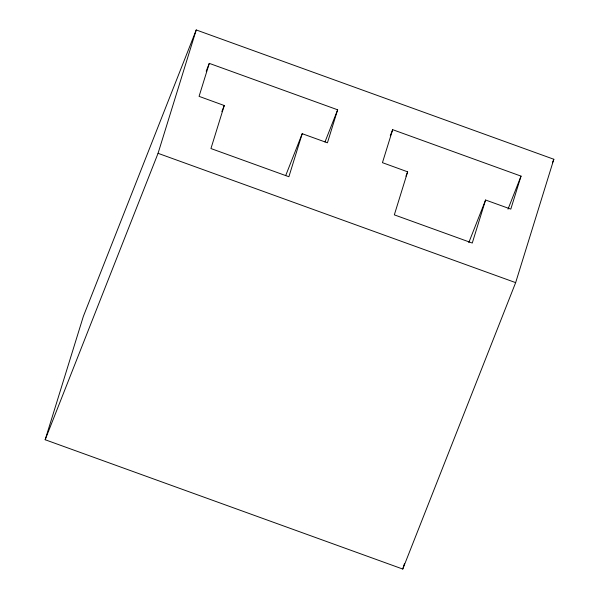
<?xml version="1.0" encoding="UTF-8"?>
<svg xmlns="http://www.w3.org/2000/svg" width="599" height="599" viewBox="0 0 599 599"><rect width="100%" height="100%" fill="white"/><g stroke="black" fill="none" stroke-linecap="round" stroke-linejoin="round"><path stroke-width="0.9" d="M45.165 439.741L83.351 316.369L196.24 29.95L553.835 159.259L515.649 282.631L402.76 569.05L45.165 439.741L158.054 153.322L196.24 29.95M209.291 63.367L199.07 96.357L224.266 105.521L210.945 148.552L288.883 176.735L302.203 133.697L327.428 142.794L337.649 109.804L209.291 63.367L206.206 71.191M392.674 129.676L382.447 162.666L407.649 171.831L394.329 214.861L472.267 243.044L485.587 200.014L510.805 209.111L521.033 176.121L392.674 129.676L390.271 135.763M402.76 569.05L404.415 563.689M221.862 111.601L224.266 105.521M285.753 175.425L302.203 133.697M324.972 141.97L337.649 109.804M405.935 176.173L407.649 171.831M468.792 242.602L485.587 200.014M508.012 209.156L521.033 176.121M552.465 162.741L553.835 159.259M158.054 153.322L515.649 282.631"/></g></svg>
